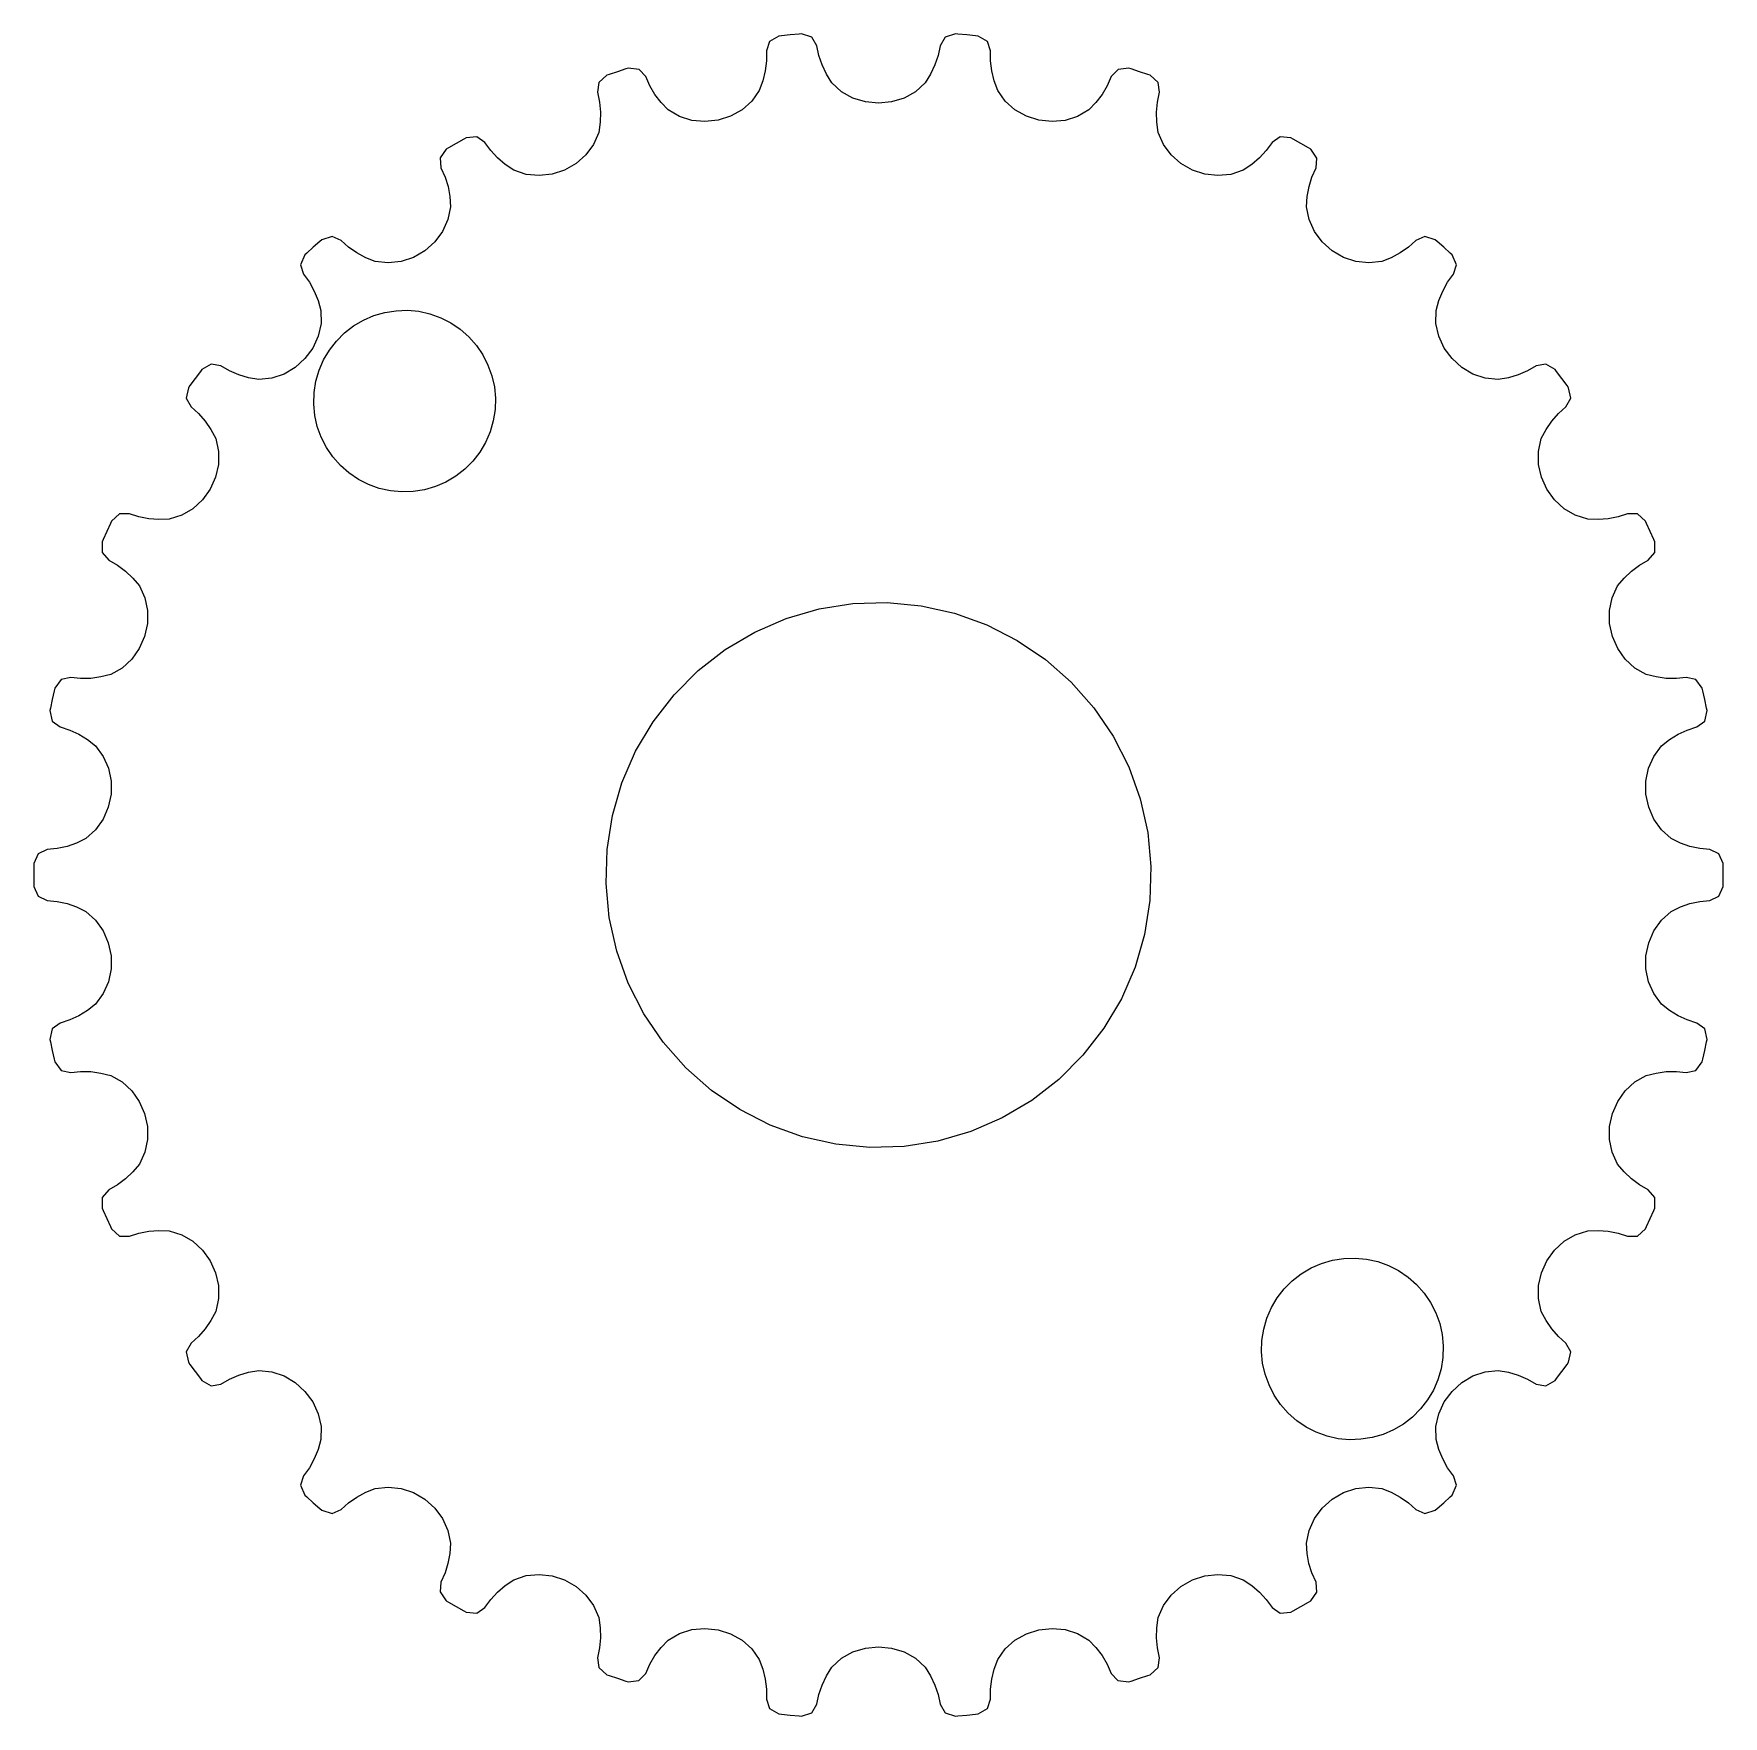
# Model space of a CAD drawing. Header units: metres. Extents: x -11 to 11, y 99 to 229.
# Drawn here: x -9.3 to 9.3, y 210.74 to 229.26 of the extents above.
import ezdxf

# ---------------------------------------------------------------- set-up
doc = ezdxf.new("R2010")
doc.units = ezdxf.units.M

msp = doc.modelspace()

# ---------------------------------------------------------------- linework, layer by layer
for p, q in [((-1.09613, 229.23), (-1.19814, 229.171)), ((-1.06837, 229.234), (-1.09613, 229.23)), ((-0.971619, 229.244), (-1.06837, 229.234)), ((-0.874756, 229.254), (-0.971619, 229.244)), ((-0.846893, 229.257), (-0.874756, 229.254)), ((-0.734589, 229.219), (-0.846893, 229.257)), ((0.846909, 229.257), (0.734741, 229.219)), ((0.874756, 229.254), (0.846909, 229.257)), ((0.971619, 229.244), (0.874756, 229.254)), ((1.06837, 229.234), (0.971619, 229.244)), ((1.09613, 229.23), (1.06837, 229.234)), ((1.19827, 229.171), (1.09613, 229.23)), ((-1.19814, 229.171), (-1.23386, 229.068)), ((-1.23386, 229.068), (-1.23326, 228.958)), ((-0.678375, 229.126), (-0.734589, 229.219)), ((-0.655991, 229.018), (-0.678375, 229.126)), ((0.678375, 229.126), (0.656052, 229.018)), ((0.734741, 229.219), (0.678375, 229.126)), ((1.23386, 229.068), (1.19827, 229.171)), ((1.23332, 228.958), (1.23386, 229.068)), ((-2.77966, 228.87), (-2.87239, 228.84)), ((-2.75293, 228.878), (-2.77966, 228.87)), ((-2.63536, 228.865), (-2.75293, 228.878)), ((-2.56099, 228.786), (-2.63536, 228.865)), ((-1.23326, 228.958), (-1.24623, 228.848)), ((-0.620392, 228.914), (-0.655991, 229.018)), ((-0.572189, 228.813), (-0.620392, 228.914)), ((0.620544, 228.914), (0.572357, 228.813)), ((0.656052, 229.018), (0.620544, 228.914)), ((1.24638, 228.848), (1.23332, 228.958)), ((2.6355, 228.865), (2.56099, 228.786)), ((2.75293, 228.878), (2.6355, 228.865)), ((2.77966, 228.87), (2.75293, 228.878)), ((2.87239, 228.84), (2.77966, 228.87)), ((-3.07864, 228.721), (-3.09218, 228.613)), ((-2.99127, 228.801), (-3.07864, 228.721)), ((-2.96481, 228.81), (-2.99127, 228.801)), ((-2.87239, 228.84), (-2.96481, 228.81)), ((-2.51665, 228.685), (-2.56099, 228.786)), ((-2.46007, 228.59), (-2.51665, 228.685)), ((-1.27243, 228.739), (-1.31152, 228.633)), ((-1.24623, 228.848), (-1.27243, 228.739)), ((-0.511993, 228.717), (-0.572189, 228.813)), ((-0.406158, 228.62), (-0.511993, 228.717)), ((0.511993, 228.717), (0.406158, 228.62)), ((0.572357, 228.813), (0.511993, 228.717)), ((1.2726, 228.739), (1.24638, 228.848)), ((1.31152, 228.633), (1.2726, 228.739)), ((2.51671, 228.685), (2.46022, 228.59)), ((2.56099, 228.786), (2.51671, 228.685)), ((2.96481, 228.81), (2.87239, 228.84)), ((2.99127, 228.801), (2.96481, 228.81)), ((3.07877, 228.721), (2.99127, 228.801)), ((3.09218, 228.613), (3.07877, 228.721)), ((-3.09218, 228.613), (-3.0687, 228.505)), ((-3.0687, 228.505), (-3.05856, 228.395)), ((-2.39198, 228.501), (-2.46007, 228.59)), ((-2.31314, 228.42), (-2.39198, 228.501)), ((-1.39484, 228.516), (-1.50201, 228.421)), ((-1.31152, 228.633), (-1.39484, 228.516)), ((-0.281647, 228.549), (-0.406158, 228.62)), ((-0.144287, 228.507), (-0.281647, 228.549)), ((0, 228.492), (-0.144287, 228.507)), ((0.144287, 228.507), (0, 228.492)), ((0.281647, 228.549), (0.144287, 228.507)), ((0.406158, 228.62), (0.281647, 228.549)), ((1.39484, 228.516), (1.31152, 228.633)), ((1.50201, 228.421), (1.39484, 228.516)), ((2.39215, 228.501), (2.31314, 228.42)), ((2.46022, 228.59), (2.39215, 228.501)), ((3.0587, 228.395), (3.06874, 228.505)), ((3.06874, 228.505), (3.09218, 228.613)), ((-3.05856, 228.395), (-3.06163, 228.284)), ((-2.18942, 228.347), (-2.31314, 228.42)), ((-2.05299, 228.304), (-2.18942, 228.347)), ((-1.90976, 228.291), (-2.05299, 228.304)), ((-1.76561, 228.307), (-1.90976, 228.291)), ((-1.62747, 228.351), (-1.76561, 228.307)), ((-1.50201, 228.421), (-1.62747, 228.351)), ((1.62747, 228.351), (1.50201, 228.421)), ((1.76561, 228.307), (1.62747, 228.351)), ((1.90976, 228.291), (1.76561, 228.307)), ((2.05299, 228.304), (1.90976, 228.291)), ((2.18942, 228.347), (2.05299, 228.304)), ((2.31314, 228.42), (2.18942, 228.347)), ((3.06178, 228.284), (3.0587, 228.395)), ((-4.53865, 228.112), (-4.5631, 228.098)), ((-4.42096, 228.124), (-4.53865, 228.112)), ((-4.33165, 228.061), (-4.42096, 228.124)), ((-3.07773, 228.172), (-3.13489, 228.04)), ((-3.06163, 228.284), (-3.07773, 228.172)), ((3.07773, 228.172), (3.06178, 228.284)), ((3.13489, 228.04), (3.07773, 228.172)), ((4.42108, 228.123), (4.33165, 228.061)), ((4.53865, 228.112), (4.42108, 228.123)), ((4.5631, 228.098), (4.53865, 228.112)), ((-4.75568, 227.986), (-4.8246, 227.891)), ((-4.73169, 228.001), (-4.75568, 227.986)), ((-4.64764, 228.05), (-4.73169, 228.001)), ((-4.5631, 228.098), (-4.64764, 228.05)), ((-4.26732, 227.972), (-4.33165, 228.061)), ((-4.19223, 227.891), (-4.26732, 227.972)), ((-3.22003, 227.925), (-3.32811, 227.83)), ((-3.13489, 228.04), (-3.22003, 227.925)), ((3.22003, 227.925), (3.13489, 228.04)), ((3.32811, 227.83), (3.22003, 227.925)), ((4.26736, 227.972), (4.19237, 227.891)), ((4.33165, 228.061), (4.26736, 227.972)), ((4.64764, 228.05), (4.5631, 228.098)), ((4.73169, 228.001), (4.64764, 228.05)), ((4.75568, 227.986), (4.73169, 228.001)), ((4.82472, 227.89), (4.75568, 227.986)), ((-4.8246, 227.891), (-4.81535, 227.782)), ((-4.81535, 227.782), (-4.77, 227.681)), ((-4.10724, 227.818), (-4.19223, 227.891)), ((-4.0132, 227.755), (-4.10724, 227.818)), ((-3.877, 227.709), (-4.0132, 227.755)), ((-3.45407, 227.758), (-3.59175, 227.712)), ((-3.32811, 227.83), (-3.45407, 227.758)), ((3.45407, 227.758), (3.32811, 227.83)), ((3.59175, 227.712), (3.45407, 227.758)), ((4.0132, 227.755), (3.877, 227.709)), ((4.10739, 227.818), (4.0132, 227.755)), ((4.19237, 227.891), (4.10739, 227.818)), ((4.77005, 227.681), (4.81535, 227.782)), ((4.81535, 227.782), (4.82472, 227.89)), ((-4.77, 227.681), (-4.73721, 227.576)), ((-4.73721, 227.576), (-4.71701, 227.466)), ((-3.73463, 227.696), (-3.877, 227.709)), ((-3.59175, 227.712), (-3.73463, 227.696)), ((3.73463, 227.696), (3.59175, 227.712)), ((3.877, 227.709), (3.73463, 227.696)), ((4.71715, 227.466), (4.73734, 227.576)), ((4.73734, 227.576), (4.77005, 227.681)), ((-4.71701, 227.466), (-4.70943, 227.353)), ((4.70943, 227.353), (4.71715, 227.466)), ((-4.73793, 227.212), (-4.79732, 227.082)), ((-4.70943, 227.353), (-4.73793, 227.212)), ((4.73793, 227.212), (4.70943, 227.353)), ((4.79732, 227.082), (4.73793, 227.212)), ((-6.12601, 226.991), (-6.14708, 226.973)), ((-6.01334, 227.027), (-6.12601, 226.991)), ((-5.91301, 226.984), (-6.01334, 227.027)), ((-4.79732, 227.082), (-4.8833, 226.967)), ((4.8833, 226.967), (4.79732, 227.082)), ((6.01344, 227.027), (5.91301, 226.984)), ((6.12601, 226.991), (6.01344, 227.027)), ((6.14708, 226.973), (6.12601, 226.991)), ((-6.31224, 226.823), (-6.35971, 226.715)), ((-6.29175, 226.842), (-6.31224, 226.823)), ((-6.21976, 226.908), (-6.29175, 226.842)), ((-6.14708, 226.973), (-6.21976, 226.908)), ((-5.83148, 226.91), (-5.91301, 226.984)), ((-5.74117, 226.847), (-5.83148, 226.91)), ((-5.64297, 226.793), (-5.74117, 226.847)), ((-4.99156, 226.87), (-5.11678, 226.797)), ((-4.8833, 226.967), (-4.99156, 226.87)), ((4.99156, 226.87), (4.8833, 226.967)), ((5.11678, 226.797), (4.99156, 226.87)), ((5.74129, 226.846), (5.64313, 226.793)), ((5.83153, 226.91), (5.74129, 226.846)), ((5.91301, 226.984), (5.83153, 226.91)), ((6.21976, 226.908), (6.14708, 226.973)), ((6.29175, 226.842), (6.21976, 226.908)), ((6.31224, 226.823), (6.29175, 226.842)), ((6.3598, 226.715), (6.31224, 226.823)), ((-6.35971, 226.715), (-6.32808, 226.611)), ((-5.53786, 226.751), (-5.64297, 226.793)), ((-5.39513, 226.735), (-5.53786, 226.751)), ((-5.25304, 226.751), (-5.39513, 226.735)), ((-5.11678, 226.797), (-5.25304, 226.751)), ((5.25304, 226.751), (5.11678, 226.797)), ((5.39513, 226.735), (5.25304, 226.751)), ((5.53786, 226.751), (5.39513, 226.735)), ((5.64313, 226.793), (5.53786, 226.751)), ((6.32808, 226.611), (6.3598, 226.715)), ((-6.32808, 226.611), (-6.26285, 226.522)), ((-6.26285, 226.522), (-6.20883, 226.425)), ((6.20894, 226.425), (6.26288, 226.522)), ((6.26288, 226.522), (6.32808, 226.611)), ((-6.20883, 226.425), (-6.16624, 226.322)), ((-6.16624, 226.322), (-6.1353, 226.213)), ((6.1353, 226.213), (6.16635, 226.322)), ((6.16635, 226.322), (6.20894, 226.425)), ((-6.13391, 226.07), (-6.16493, 225.93)), ((-6.1353, 226.213), (-6.13391, 226.07)), ((-5.77699, 226.042), (-5.6689, 226.106)), ((-5.6689, 226.106), (-5.55365, 226.156)), ((-5.55365, 226.156), (-5.43304, 226.191)), ((-5.43304, 226.191), (-5.30901, 226.21)), ((-5.30901, 226.21), (-5.18349, 226.214)), ((-5.18349, 226.214), (-5.05847, 226.203)), ((-5.05847, 226.203), (-4.93591, 226.175)), ((-4.93591, 226.175), (-4.81776, 226.133)), ((-4.81776, 226.133), (-4.70586, 226.076)), ((-4.70586, 226.076), (-4.60201, 226.005)), ((6.13391, 226.07), (6.1353, 226.213)), ((6.16493, 225.93), (6.13391, 226.07)), ((-6.16493, 225.93), (-6.22507, 225.799)), ((-6.04199, 225.777), (-5.96501, 225.876)), ((-5.96501, 225.876), (-5.87622, 225.965)), ((-5.87622, 225.965), (-5.77699, 226.042)), ((-4.60201, 226.005), (-4.5078, 225.922)), ((-4.5078, 225.922), (-4.42474, 225.828)), ((6.22507, 225.799), (6.16493, 225.93)), ((-6.22507, 225.799), (-6.3109, 225.682)), ((-6.10591, 225.669), (-6.04199, 225.777)), ((-4.42474, 225.828), (-4.35416, 225.724)), ((-4.35416, 225.724), (-4.29715, 225.612)), ((6.3109, 225.682), (6.22507, 225.799)), ((-7.46242, 225.542), (-7.52005, 225.464)), ((-7.44563, 225.564), (-7.46242, 225.542)), ((-7.3429, 225.623), (-7.44563, 225.564)), ((-7.23595, 225.602), (-7.3429, 225.623)), ((-7.14078, 225.547), (-7.23595, 225.602)), ((-7.03918, 225.503), (-7.14078, 225.547)), ((-6.54185, 225.511), (-6.67746, 225.466)), ((-6.41818, 225.585), (-6.54185, 225.511)), ((-6.3109, 225.682), (-6.41818, 225.585)), ((-6.19083, 225.433), (-6.15579, 225.554)), ((-6.15579, 225.554), (-6.10591, 225.669)), ((-4.29715, 225.612), (-4.25461, 225.494)), ((6.41818, 225.585), (6.3109, 225.682)), ((6.54185, 225.511), (6.41818, 225.585)), ((6.67746, 225.466), (6.54185, 225.511)), ((7.14081, 225.547), (7.03929, 225.503)), ((7.23595, 225.602), (7.14081, 225.547)), ((7.34299, 225.623), (7.23595, 225.602)), ((7.44563, 225.564), (7.34299, 225.623)), ((7.46242, 225.542), (7.44563, 225.564)), ((7.52005, 225.464), (7.46242, 225.542)), ((-7.59293, 225.362), (-7.61687, 225.246)), ((-7.57684, 225.385), (-7.59293, 225.362)), ((-7.52005, 225.464), (-7.57684, 225.385)), ((-6.9321, 225.472), (-7.03918, 225.503)), ((-6.8205, 225.452), (-6.9321, 225.472)), ((-6.67746, 225.466), (-6.8205, 225.452)), ((-6.21046, 225.309), (-6.19083, 225.433)), ((-4.25461, 225.494), (-4.22722, 225.371)), ((-4.22722, 225.371), (-4.21539, 225.246)), ((6.8205, 225.452), (6.67746, 225.466)), ((6.93222, 225.472), (6.8205, 225.452)), ((7.03929, 225.503), (6.93222, 225.472)), ((7.57684, 225.385), (7.52005, 225.464)), ((7.59293, 225.362), (7.57684, 225.385)), ((7.61693, 225.246), (7.59293, 225.362)), ((-7.61687, 225.246), (-7.56424, 225.151)), ((-7.56424, 225.151), (-7.48196, 225.077)), ((-6.21442, 225.183), (-6.21046, 225.309)), ((-6.20259, 225.058), (-6.21442, 225.183)), ((-4.21539, 225.246), (-4.21935, 225.121)), ((7.48199, 225.077), (7.56424, 225.151)), ((7.56424, 225.151), (7.61693, 225.246)), ((-7.48196, 225.077), (-7.40909, 224.994)), ((-7.40909, 224.994), (-7.34598, 224.902)), ((-6.1752, 224.936), (-6.20259, 225.058)), ((-4.23898, 224.997), (-4.27403, 224.876)), ((-4.21935, 225.121), (-4.23898, 224.997)), ((7.34607, 224.902), (7.40916, 224.994)), ((7.40916, 224.994), (7.48199, 225.077)), ((-7.34598, 224.902), (-7.29303, 224.802)), ((-7.29303, 224.802), (-7.2618, 224.662)), ((-6.13266, 224.818), (-6.1752, 224.936)), ((-6.07565, 224.706), (-6.13266, 224.818)), ((-4.3239, 224.761), (-4.38783, 224.653)), ((-4.27403, 224.876), (-4.3239, 224.761)), ((7.2618, 224.662), (7.29303, 224.802)), ((7.29303, 224.802), (7.34607, 224.902)), ((-7.2618, 224.662), (-7.26312, 224.519)), ((-6.00507, 224.602), (-6.07565, 224.706)), ((-5.92201, 224.508), (-6.00507, 224.602)), ((-4.38783, 224.653), (-4.4648, 224.554)), ((7.26312, 224.519), (7.2618, 224.662)), ((-7.26312, 224.519), (-7.29477, 224.378)), ((-5.8278, 224.425), (-5.92201, 224.508)), ((-5.72395, 224.354), (-5.8278, 224.425)), ((-4.55359, 224.465), (-4.65282, 224.388)), ((-4.4648, 224.554), (-4.55359, 224.465)), ((7.29477, 224.378), (7.26312, 224.519)), ((-7.35442, 224.246), (-7.43907, 224.128)), ((-7.29477, 224.378), (-7.35442, 224.246)), ((-5.61206, 224.297), (-5.72395, 224.354)), ((-5.4939, 224.255), (-5.61206, 224.297)), ((-5.37134, 224.227), (-5.4939, 224.255)), ((-5.24632, 224.215), (-5.37134, 224.227)), ((-5.1208, 224.219), (-5.24632, 224.215)), ((-4.99677, 224.239), (-5.1208, 224.219)), ((-4.87616, 224.274), (-4.99677, 224.239)), ((-4.76091, 224.324), (-4.87616, 224.274)), ((-4.65282, 224.388), (-4.76091, 224.324)), ((7.35442, 224.246), (7.29477, 224.378)), ((7.43907, 224.128), (7.35442, 224.246)), ((-7.54477, 224.031), (-7.66797, 223.958)), ((-7.43907, 224.128), (-7.54477, 224.031)), ((7.54477, 224.031), (7.43907, 224.128)), ((7.66797, 223.958), (7.54477, 224.031)), ((-8.45161, 223.869), (-8.49167, 223.781)), ((-8.43983, 223.895), (-8.45161, 223.869)), ((-8.35153, 223.974), (-8.43983, 223.895)), ((-8.24263, 223.976), (-8.35153, 223.974)), ((-8.13799, 223.941), (-8.24263, 223.976)), ((-8.02956, 223.919), (-8.13799, 223.941)), ((-7.91826, 223.911), (-8.02956, 223.919)), ((-7.80502, 223.915), (-7.91826, 223.911)), ((-7.66797, 223.958), (-7.80502, 223.915)), ((7.80502, 223.915), (7.66797, 223.958)), ((7.91835, 223.911), (7.80502, 223.915)), ((8.02963, 223.919), (7.91835, 223.911)), ((8.13802, 223.941), (8.02963, 223.919)), ((8.24263, 223.976), (8.13802, 223.941)), ((8.35161, 223.973), (8.24263, 223.976)), ((8.43983, 223.895), (8.35161, 223.973)), ((8.45161, 223.869), (8.43983, 223.895)), ((8.49167, 223.781), (8.45161, 223.869)), ((-8.53079, 223.692), (-8.54176, 223.666)), ((-8.54176, 223.666), (-8.54112, 223.548)), ((-8.49167, 223.781), (-8.53079, 223.692)), ((8.53079, 223.692), (8.49167, 223.781)), ((8.54176, 223.666), (8.53079, 223.692)), ((8.54117, 223.548), (8.54176, 223.666)), ((-8.54112, 223.548), (-8.4698, 223.465)), ((-8.4698, 223.465), (-8.37408, 223.411)), ((8.3741, 223.411), (8.4698, 223.465)), ((8.4698, 223.465), (8.54117, 223.548)), ((-8.37408, 223.411), (-8.28554, 223.345)), ((-8.28554, 223.345), (-8.20467, 223.268)), ((8.20471, 223.268), (8.28558, 223.344)), ((8.28558, 223.344), (8.3741, 223.411)), ((-8.20467, 223.268), (-8.13202, 223.181)), ((-8.13202, 223.181), (-8.07231, 223.05)), ((8.07231, 223.05), (8.13202, 223.181)), ((8.13202, 223.181), (8.20471, 223.268)), ((-8.07231, 223.05), (-8.04387, 222.91)), ((-8.04387, 222.91), (-8.04565, 222.766)), ((-1.0162, 222.823), (-0.654419, 222.928)), ((-0.654419, 222.928), (-0.282318, 222.987)), ((-0.282318, 222.987), (0.094223, 222.999)), ((0.094223, 222.999), (0.469299, 222.963)), ((0.469299, 222.963), (0.83696, 222.881)), ((8.04387, 222.91), (8.07231, 223.05)), ((8.04565, 222.766), (8.04387, 222.91)), ((-8.04565, 222.766), (-8.07652, 222.624)), ((-1.36197, 222.673), (-1.0162, 222.823)), ((0.83696, 222.881), (1.19144, 222.753)), ((1.19144, 222.753), (1.52711, 222.582)), ((8.07652, 222.624), (8.04565, 222.766)), ((-8.07652, 222.624), (-8.13484, 222.491)), ((-1.68625, 222.481), (-1.36197, 222.673)), ((1.52711, 222.582), (1.83871, 222.37)), ((8.13484, 222.491), (8.07652, 222.624)), ((-8.21794, 222.374), (-8.32333, 222.277)), ((-8.13484, 222.491), (-8.21794, 222.374)), ((-1.98393, 222.25), (-1.68625, 222.481)), ((1.83871, 222.37), (2.12131, 222.121)), ((8.21794, 222.374), (8.13484, 222.491)), ((8.32333, 222.277), (8.21794, 222.374)), ((-8.88907, 222.175), (-8.99518, 222.15)), ((-8.77954, 222.163), (-8.88907, 222.175)), ((-8.66901, 222.164), (-8.77954, 222.163)), ((-8.55835, 222.179), (-8.66901, 222.164)), ((-8.44846, 222.207), (-8.55835, 222.179)), ((-8.32333, 222.277), (-8.44846, 222.207)), ((-2.25032, 221.984), (-1.98393, 222.25)), ((8.44846, 222.207), (8.32333, 222.277)), ((8.5584, 222.179), (8.44846, 222.207)), ((8.66905, 222.164), (8.5584, 222.179)), ((8.77956, 222.163), (8.66905, 222.164)), ((8.88907, 222.175), (8.77956, 222.163)), ((8.99522, 222.15), (8.88907, 222.175)), ((-9.07143, 222.028), (-9.09216, 221.933)), ((-9.06519, 222.055), (-9.07143, 222.028)), ((-8.99518, 222.15), (-9.06519, 222.055)), ((-2.48123, 221.686), (-2.25032, 221.984)), ((2.12131, 222.121), (2.37045, 221.839)), ((9.06519, 222.055), (8.99522, 222.15)), ((9.07143, 222.028), (9.06519, 222.055)), ((9.09216, 221.933), (9.07143, 222.028)), ((-9.11191, 221.837), (-9.11729, 221.81)), ((-9.11729, 221.81), (-9.0921, 221.694)), ((-9.09216, 221.933), (-9.11191, 221.837)), ((2.37045, 221.839), (2.58221, 221.527)), ((9.09212, 221.694), (9.11729, 221.81)), ((9.11191, 221.837), (9.09216, 221.933)), ((9.11729, 221.81), (9.11191, 221.837)), ((-9.0921, 221.694), (-9.00519, 221.629)), ((-9.00519, 221.629), (-8.90022, 221.595)), ((-2.673, 221.362), (-2.48123, 221.686)), ((8.90022, 221.595), (9.00519, 221.629)), ((9.00519, 221.629), (9.09212, 221.694)), ((-8.90022, 221.595), (-8.79987, 221.549)), ((-8.79987, 221.549), (-8.70476, 221.49)), ((-8.70476, 221.49), (-8.6156, 221.42)), ((-8.6156, 221.42), (-8.53003, 221.305)), ((2.58221, 221.527), (2.75325, 221.191)), ((8.53003, 221.305), (8.6156, 221.42)), ((8.6156, 221.42), (8.70477, 221.49)), ((8.70477, 221.49), (8.79988, 221.549)), ((8.79988, 221.549), (8.90022, 221.595)), ((-8.53003, 221.305), (-8.47307, 221.174)), ((-2.82263, 221.016), (-2.673, 221.362)), ((8.47307, 221.174), (8.53003, 221.305)), ((-8.47307, 221.174), (-8.4449, 221.033)), ((2.75325, 221.191), (2.88087, 220.837)), ((8.4449, 221.033), (8.47307, 221.174)), ((-8.44563, 220.888), (-8.47507, 220.746)), ((-8.4449, 221.033), (-8.44563, 220.888)), ((-2.92773, 220.654), (-2.82263, 221.016)), ((8.44563, 220.888), (8.4449, 221.033)), ((8.47507, 220.746), (8.44563, 220.888)), ((-8.47507, 220.746), (-8.53195, 220.614)), ((2.88087, 220.837), (2.96306, 220.469)), ((8.53195, 220.614), (8.47507, 220.746)), ((-8.61494, 220.497), (-8.72264, 220.402)), ((-8.53195, 220.614), (-8.61494, 220.497)), ((-2.98668, 220.282), (-2.92773, 220.654)), ((8.61494, 220.497), (8.53195, 220.614)), ((8.72264, 220.402), (8.61494, 220.497)), ((-8.92958, 220.315), (-9.03737, 220.29)), ((-8.8244, 220.352), (-8.92958, 220.315)), ((-8.72264, 220.402), (-8.8244, 220.352)), ((2.96306, 220.469), (2.9985, 220.094)), ((8.82442, 220.352), (8.72264, 220.402)), ((8.9296, 220.315), (8.82442, 220.352)), ((9.03737, 220.29), (8.9296, 220.315)), ((-9.29434, 220.125), (-9.29478, 220.097)), ((-9.24568, 220.233), (-9.29434, 220.125)), ((-9.14702, 220.279), (-9.24568, 220.233)), ((-9.03737, 220.29), (-9.14702, 220.279)), ((-2.9985, 219.906), (-2.98668, 220.282)), ((9.14702, 220.279), (9.03737, 220.29)), ((9.2457, 220.233), (9.14702, 220.279)), ((9.29434, 220.125), (9.2457, 220.233)), ((9.29478, 220.097), (9.29434, 220.125)), ((-9.29478, 220.097), (-9.29529, 220)), ((-9.29529, 220), (-9.29478, 219.903)), ((2.9985, 220.094), (2.98668, 219.718)), ((9.29529, 220), (9.29478, 220.097)), ((9.29478, 219.903), (9.29529, 220)), ((-9.29478, 219.903), (-9.29434, 219.875)), ((-9.29434, 219.875), (-9.2457, 219.767)), ((-9.2457, 219.767), (-9.14702, 219.721)), ((-2.96306, 219.531), (-2.9985, 219.906)), ((9.14702, 219.721), (9.24568, 219.767)), ((9.24568, 219.767), (9.29434, 219.875)), ((9.29434, 219.875), (9.29478, 219.903)), ((-9.14702, 219.721), (-9.03737, 219.71)), ((-9.03737, 219.71), (-8.9296, 219.685)), ((-8.9296, 219.685), (-8.82442, 219.648)), ((-8.82442, 219.648), (-8.72264, 219.598)), ((-8.72264, 219.598), (-8.61494, 219.503)), ((2.98668, 219.718), (2.92773, 219.346)), ((8.61494, 219.503), (8.72264, 219.598)), ((8.72264, 219.598), (8.8244, 219.648)), ((8.8244, 219.648), (8.92958, 219.685)), ((8.92958, 219.685), (9.03737, 219.71)), ((9.03737, 219.71), (9.14702, 219.721)), ((-8.61494, 219.503), (-8.53195, 219.386)), ((-8.53195, 219.386), (-8.47507, 219.254)), ((-2.88087, 219.163), (-2.96306, 219.531)), ((8.47507, 219.254), (8.53195, 219.386)), ((8.53195, 219.386), (8.61494, 219.503)), ((-8.47507, 219.254), (-8.44563, 219.112)), ((2.92773, 219.346), (2.82263, 218.984)), ((8.44563, 219.112), (8.47507, 219.254)), ((-8.44563, 219.112), (-8.4449, 218.967)), ((-2.75325, 218.809), (-2.88087, 219.163)), ((8.4449, 218.967), (8.44563, 219.112)), ((-8.47307, 218.826), (-8.53003, 218.695)), ((-8.4449, 218.967), (-8.47307, 218.826)), ((2.82263, 218.984), (2.673, 218.638)), ((8.47307, 218.826), (8.4449, 218.967)), ((8.53003, 218.695), (8.47307, 218.826)), ((-8.53003, 218.695), (-8.6156, 218.58)), ((-2.58221, 218.473), (-2.75325, 218.809)), ((2.673, 218.638), (2.48123, 218.314)), ((8.6156, 218.58), (8.53003, 218.695)), ((-8.79988, 218.451), (-8.90022, 218.405)), ((-8.70477, 218.51), (-8.79988, 218.451)), ((-8.6156, 218.58), (-8.70477, 218.51)), ((-2.37045, 218.161), (-2.58221, 218.473)), ((8.70476, 218.51), (8.6156, 218.58)), ((8.79987, 218.451), (8.70476, 218.51)), ((8.90022, 218.405), (8.79987, 218.451)), ((-9.09212, 218.306), (-9.11729, 218.19)), ((-9.00519, 218.371), (-9.09212, 218.306)), ((-8.90022, 218.405), (-9.00519, 218.371)), ((2.48123, 218.314), (2.25032, 218.016)), ((9.00519, 218.371), (8.90022, 218.405)), ((9.0921, 218.306), (9.00519, 218.371)), ((9.11729, 218.19), (9.0921, 218.306)), ((-9.11729, 218.19), (-9.11191, 218.163)), ((-9.11191, 218.163), (-9.09216, 218.067)), ((-2.12131, 217.879), (-2.37045, 218.161)), ((9.09216, 218.067), (9.11191, 218.163)), ((9.11191, 218.163), (9.11729, 218.19)), ((-9.09216, 218.067), (-9.07143, 217.972)), ((-9.07143, 217.972), (-9.06519, 217.945)), ((-9.06519, 217.945), (-8.99522, 217.85)), ((2.25032, 218.016), (1.98393, 217.75)), ((8.99518, 217.85), (9.06519, 217.945)), ((9.06519, 217.945), (9.07143, 217.972)), ((9.07143, 217.972), (9.09216, 218.067)), ((-8.99522, 217.85), (-8.88907, 217.825)), ((-8.88907, 217.825), (-8.77956, 217.837)), ((-8.77956, 217.837), (-8.66905, 217.836)), ((-8.66905, 217.836), (-8.5584, 217.821)), ((-8.5584, 217.821), (-8.44846, 217.793)), ((-8.44846, 217.793), (-8.32333, 217.723)), ((-8.32333, 217.723), (-8.21794, 217.626)), ((-1.83871, 217.63), (-2.12131, 217.879)), ((1.98393, 217.75), (1.68625, 217.519)), ((8.21794, 217.626), (8.32333, 217.723)), ((8.32333, 217.723), (8.44846, 217.793)), ((8.44846, 217.793), (8.55835, 217.821)), ((8.55835, 217.821), (8.66901, 217.836)), ((8.66901, 217.836), (8.77954, 217.837)), ((8.77954, 217.837), (8.88907, 217.825)), ((8.88907, 217.825), (8.99518, 217.85)), ((-8.21794, 217.626), (-8.13484, 217.509)), ((-1.52711, 217.418), (-1.83871, 217.63)), ((1.68625, 217.519), (1.36197, 217.327)), ((8.13484, 217.509), (8.21794, 217.626)), ((-8.13484, 217.509), (-8.07652, 217.376)), ((-8.07652, 217.376), (-8.04565, 217.234)), ((-1.19144, 217.247), (-1.52711, 217.418)), ((1.36197, 217.327), (1.0162, 217.177)), ((8.04565, 217.234), (8.07652, 217.376)), ((8.07652, 217.376), (8.13484, 217.509)), ((-8.04565, 217.234), (-8.04387, 217.09)), ((-0.83696, 217.119), (-1.19144, 217.247)), ((1.0162, 217.177), (0.654419, 217.072)), ((8.04387, 217.09), (8.04565, 217.234)), ((-8.04387, 217.09), (-8.07231, 216.95)), ((-0.469299, 217.037), (-0.83696, 217.119)), ((-0.094223, 217.001), (-0.469299, 217.037)), ((0.282318, 217.013), (-0.094223, 217.001)), ((0.654419, 217.072), (0.282318, 217.013)), ((8.07231, 216.95), (8.04387, 217.09)), ((-8.13202, 216.819), (-8.20471, 216.732)), ((-8.07231, 216.95), (-8.13202, 216.819)), ((8.13202, 216.819), (8.07231, 216.95)), ((8.20467, 216.732), (8.13202, 216.819)), ((-8.3741, 216.589), (-8.4698, 216.535)), ((-8.28558, 216.656), (-8.3741, 216.589)), ((-8.20471, 216.732), (-8.28558, 216.656)), ((8.28554, 216.655), (8.20467, 216.732)), ((8.37408, 216.589), (8.28554, 216.655)), ((8.4698, 216.535), (8.37408, 216.589)), ((-8.54117, 216.452), (-8.54176, 216.334)), ((-8.4698, 216.535), (-8.54117, 216.452)), ((8.54112, 216.452), (8.4698, 216.535)), ((8.54176, 216.334), (8.54112, 216.452)), ((-8.54176, 216.334), (-8.53079, 216.308)), ((-8.53079, 216.308), (-8.49167, 216.219)), ((-8.49167, 216.219), (-8.45161, 216.131)), ((8.45161, 216.131), (8.49167, 216.219)), ((8.49167, 216.219), (8.53079, 216.308)), ((8.53079, 216.308), (8.54176, 216.334)), ((-8.45161, 216.131), (-8.43983, 216.105)), ((-8.43983, 216.105), (-8.35161, 216.027)), ((-8.35161, 216.027), (-8.24263, 216.024)), ((-8.24263, 216.024), (-8.13802, 216.059)), ((-8.13802, 216.059), (-8.02963, 216.081)), ((-8.02963, 216.081), (-7.91835, 216.089)), ((-7.91835, 216.089), (-7.80502, 216.085)), ((-7.80502, 216.085), (-7.66797, 216.042)), ((-7.66797, 216.042), (-7.54477, 215.969)), ((7.54477, 215.969), (7.66797, 216.042)), ((7.66797, 216.042), (7.80502, 216.085)), ((7.80502, 216.085), (7.91826, 216.089)), ((7.91826, 216.089), (8.02956, 216.081)), ((8.02956, 216.081), (8.13799, 216.059)), ((8.13799, 216.059), (8.24263, 216.024)), ((8.24263, 216.024), (8.35153, 216.026)), ((8.35153, 216.026), (8.43983, 216.105)), ((8.43983, 216.105), (8.45161, 216.131)), ((-7.54477, 215.969), (-7.43907, 215.872)), ((-7.43907, 215.872), (-7.35442, 215.754)), ((7.35442, 215.754), (7.43907, 215.872)), ((7.43907, 215.872), (7.54477, 215.969)), ((-7.35442, 215.754), (-7.29477, 215.622)), ((4.65282, 215.612), (4.76091, 215.676)), ((4.76091, 215.676), (4.87616, 215.726)), ((4.87616, 215.726), (4.99677, 215.761)), ((4.99677, 215.761), (5.1208, 215.781)), ((5.1208, 215.781), (5.24632, 215.785)), ((5.24632, 215.785), (5.37134, 215.773)), ((5.37134, 215.773), (5.4939, 215.745)), ((5.4939, 215.745), (5.61206, 215.703)), ((5.61206, 215.703), (5.72395, 215.646)), ((7.29477, 215.622), (7.35442, 215.754)), ((-7.29477, 215.622), (-7.26312, 215.481)), ((-7.26312, 215.481), (-7.2618, 215.338)), ((4.4648, 215.446), (4.55359, 215.535)), ((4.55359, 215.535), (4.65282, 215.612)), ((5.72395, 215.646), (5.8278, 215.575)), ((5.8278, 215.575), (5.92201, 215.492)), ((5.92201, 215.492), (6.00507, 215.398)), ((7.2618, 215.338), (7.26312, 215.481)), ((7.26312, 215.481), (7.29477, 215.622)), ((-7.2618, 215.338), (-7.29303, 215.198)), ((4.3239, 215.239), (4.38783, 215.347)), ((4.38783, 215.347), (4.4648, 215.446)), ((6.00507, 215.398), (6.07565, 215.294)), ((6.07565, 215.294), (6.13266, 215.182)), ((7.29303, 215.198), (7.2618, 215.338)), ((-7.34607, 215.098), (-7.40916, 215.006)), ((-7.29303, 215.198), (-7.34607, 215.098)), ((4.23898, 215.003), (4.27403, 215.124)), ((4.27403, 215.124), (4.3239, 215.239)), ((6.13266, 215.182), (6.1752, 215.064)), ((7.34598, 215.098), (7.29303, 215.198)), ((7.40909, 215.006), (7.34598, 215.098)), ((-7.48199, 214.923), (-7.56424, 214.849)), ((-7.40916, 215.006), (-7.48199, 214.923)), ((4.21935, 214.879), (4.23898, 215.003)), ((6.1752, 215.064), (6.20259, 214.942)), ((6.20259, 214.942), (6.21442, 214.817)), ((7.48196, 214.923), (7.40909, 215.006)), ((7.56424, 214.849), (7.48196, 214.923)), ((-7.56424, 214.849), (-7.61693, 214.754)), ((-7.61693, 214.754), (-7.59293, 214.638)), ((4.21539, 214.754), (4.21935, 214.879)), ((4.22722, 214.629), (4.21539, 214.754)), ((6.21442, 214.817), (6.21046, 214.691)), ((7.61687, 214.754), (7.56424, 214.849)), ((7.59293, 214.638), (7.61687, 214.754)), ((-7.59293, 214.638), (-7.57684, 214.615)), ((-7.57684, 214.615), (-7.52005, 214.536)), ((-7.52005, 214.536), (-7.46242, 214.458)), ((-6.93222, 214.528), (-6.8205, 214.548)), ((-6.8205, 214.548), (-6.67746, 214.534)), ((4.25461, 214.506), (4.22722, 214.629)), ((6.19083, 214.567), (6.15579, 214.446)), ((6.21046, 214.691), (6.19083, 214.567)), ((6.67746, 214.534), (6.8205, 214.548)), ((6.8205, 214.548), (6.9321, 214.528)), ((7.46242, 214.458), (7.52005, 214.536)), ((7.52005, 214.536), (7.57684, 214.615)), ((7.57684, 214.615), (7.59293, 214.638)), ((-7.46242, 214.458), (-7.44563, 214.436)), ((-7.44563, 214.436), (-7.34299, 214.377)), ((-7.34299, 214.377), (-7.23595, 214.398)), ((-7.23595, 214.398), (-7.14081, 214.453)), ((-7.14081, 214.453), (-7.03929, 214.497)), ((-7.03929, 214.497), (-6.93222, 214.528)), ((-6.67746, 214.534), (-6.54185, 214.489)), ((-6.54185, 214.489), (-6.41818, 214.415)), ((-6.41818, 214.415), (-6.3109, 214.318)), ((4.29715, 214.388), (4.25461, 214.506)), ((4.35416, 214.276), (4.29715, 214.388)), ((6.15579, 214.446), (6.10591, 214.331)), ((6.3109, 214.318), (6.41818, 214.415)), ((6.41818, 214.415), (6.54185, 214.489)), ((6.54185, 214.489), (6.67746, 214.534)), ((6.9321, 214.528), (7.03918, 214.497)), ((7.03918, 214.497), (7.14078, 214.453)), ((7.14078, 214.453), (7.23595, 214.398)), ((7.23595, 214.398), (7.3429, 214.377)), ((7.3429, 214.377), (7.44563, 214.436)), ((7.44563, 214.436), (7.46242, 214.458)), ((-6.3109, 214.318), (-6.22507, 214.201)), ((-6.22507, 214.201), (-6.16493, 214.07)), ((4.42474, 214.172), (4.35416, 214.276)), ((4.5078, 214.078), (4.42474, 214.172)), ((6.04199, 214.223), (5.96501, 214.124)), ((6.10591, 214.331), (6.04199, 214.223)), ((6.16493, 214.07), (6.22507, 214.201)), ((6.22507, 214.201), (6.3109, 214.318)), ((-6.16493, 214.07), (-6.13391, 213.93)), ((4.60201, 213.995), (4.5078, 214.078)), ((4.70586, 213.924), (4.60201, 213.995)), ((5.87622, 214.035), (5.77699, 213.958)), ((5.96501, 214.124), (5.87622, 214.035)), ((6.13391, 213.93), (6.16493, 214.07)), ((-6.13391, 213.93), (-6.1353, 213.787)), ((4.81776, 213.867), (4.70586, 213.924)), ((4.93591, 213.825), (4.81776, 213.867)), ((5.05847, 213.797), (4.93591, 213.825)), ((5.18349, 213.786), (5.05847, 213.797)), ((5.43304, 213.809), (5.30901, 213.79)), ((5.55365, 213.844), (5.43304, 213.809)), ((5.6689, 213.894), (5.55365, 213.844)), ((5.77699, 213.958), (5.6689, 213.894)), ((6.1353, 213.787), (6.13391, 213.93)), ((-6.16635, 213.678), (-6.20894, 213.575)), ((-6.1353, 213.787), (-6.16635, 213.678)), ((5.30901, 213.79), (5.18349, 213.786)), ((6.16624, 213.678), (6.1353, 213.787)), ((6.20883, 213.575), (6.16624, 213.678)), ((-6.26288, 213.478), (-6.32808, 213.389)), ((-6.20894, 213.575), (-6.26288, 213.478)), ((6.26285, 213.478), (6.20883, 213.575)), ((6.32808, 213.389), (6.26285, 213.478)), ((-6.32808, 213.389), (-6.3598, 213.285)), ((-6.3598, 213.285), (-6.31224, 213.177)), ((-5.64313, 213.207), (-5.53786, 213.249)), ((-5.53786, 213.249), (-5.39513, 213.265)), ((-5.39513, 213.265), (-5.25304, 213.249)), ((-5.25304, 213.249), (-5.11678, 213.203)), ((5.11678, 213.203), (5.25304, 213.249)), ((5.25304, 213.249), (5.39513, 213.265)), ((5.39513, 213.265), (5.53786, 213.249)), ((5.53786, 213.249), (5.64297, 213.207)), ((6.31224, 213.177), (6.35971, 213.285)), ((6.35971, 213.285), (6.32808, 213.389)), ((-6.31224, 213.177), (-6.29175, 213.158)), ((-6.29175, 213.158), (-6.21976, 213.092)), ((-6.21976, 213.092), (-6.14708, 213.027)), ((-5.91301, 213.016), (-5.83153, 213.09)), ((-5.83153, 213.09), (-5.74129, 213.154)), ((-5.74129, 213.154), (-5.64313, 213.207)), ((-5.11678, 213.203), (-4.99156, 213.13)), ((-4.99156, 213.13), (-4.8833, 213.033)), ((4.8833, 213.033), (4.99156, 213.13)), ((4.99156, 213.13), (5.11678, 213.203)), ((5.64297, 213.207), (5.74117, 213.153)), ((5.74117, 213.153), (5.83148, 213.09)), ((5.83148, 213.09), (5.91301, 213.016)), ((6.14708, 213.027), (6.21976, 213.092)), ((6.21976, 213.092), (6.29175, 213.158)), ((6.29175, 213.158), (6.31224, 213.177)), ((-6.14708, 213.027), (-6.12601, 213.009)), ((-6.12601, 213.009), (-6.01344, 212.973)), ((-6.01344, 212.973), (-5.91301, 213.016)), ((-4.8833, 213.033), (-4.79732, 212.918)), ((-4.79732, 212.918), (-4.73793, 212.788)), ((4.73793, 212.788), (4.79732, 212.918)), ((4.79732, 212.918), (4.8833, 213.033)), ((5.91301, 213.016), (6.01334, 212.973)), ((6.01334, 212.973), (6.12601, 213.009)), ((6.12601, 213.009), (6.14708, 213.027)), ((-4.73793, 212.788), (-4.70943, 212.647)), ((4.70943, 212.647), (4.73793, 212.788)), ((-4.71715, 212.534), (-4.73734, 212.424)), ((-4.70943, 212.647), (-4.71715, 212.534)), ((4.71701, 212.534), (4.70943, 212.647)), ((4.73721, 212.424), (4.71701, 212.534)), ((-4.77005, 212.319), (-4.81535, 212.218)), ((-4.73734, 212.424), (-4.77005, 212.319)), ((4.77, 212.319), (4.73721, 212.424)), ((4.81535, 212.218), (4.77, 212.319)), ((-4.81535, 212.218), (-4.82472, 212.11)), ((-4.19237, 212.109), (-4.10739, 212.182)), ((-4.10739, 212.182), (-4.0132, 212.245)), ((-4.0132, 212.245), (-3.877, 212.291)), ((-3.877, 212.291), (-3.73463, 212.304)), ((-3.73463, 212.304), (-3.59175, 212.288)), ((-3.59175, 212.288), (-3.45407, 212.242)), ((-3.45407, 212.242), (-3.32811, 212.17)), ((-3.32811, 212.17), (-3.22003, 212.075)), ((3.22003, 212.075), (3.32811, 212.17)), ((3.32811, 212.17), (3.45407, 212.242)), ((3.45407, 212.242), (3.59175, 212.288)), ((3.59175, 212.288), (3.73463, 212.304)), ((3.73463, 212.304), (3.877, 212.291)), ((3.877, 212.291), (4.0132, 212.245)), ((4.0132, 212.245), (4.10724, 212.182)), ((4.10724, 212.182), (4.19223, 212.109)), ((4.8246, 212.109), (4.81535, 212.218)), ((-4.82472, 212.11), (-4.75568, 212.014)), ((-4.75568, 212.014), (-4.73169, 211.999)), ((-4.73169, 211.999), (-4.64764, 211.95)), ((-4.64764, 211.95), (-4.5631, 211.902)), ((-4.42108, 211.877), (-4.33165, 211.939)), ((-4.33165, 211.939), (-4.26736, 212.028)), ((-4.26736, 212.028), (-4.19237, 212.109)), ((-3.22003, 212.075), (-3.13489, 211.96)), ((-3.13489, 211.96), (-3.07773, 211.828)), ((3.07773, 211.828), (3.13489, 211.96)), ((3.13489, 211.96), (3.22003, 212.075)), ((4.19223, 212.109), (4.26732, 212.028)), ((4.26732, 212.028), (4.33165, 211.939)), ((4.33165, 211.939), (4.42096, 211.876)), ((4.5631, 211.902), (4.64764, 211.95)), ((4.64764, 211.95), (4.73169, 211.999)), ((4.73169, 211.999), (4.75568, 212.014)), ((4.75568, 212.014), (4.8246, 212.109)), ((-4.5631, 211.902), (-4.53865, 211.888)), ((-4.53865, 211.888), (-4.42108, 211.877)), ((-3.07773, 211.828), (-3.06178, 211.716)), ((3.06163, 211.716), (3.07773, 211.828)), ((4.42096, 211.876), (4.53865, 211.888)), ((4.53865, 211.888), (4.5631, 211.902)), ((-3.0587, 211.605), (-3.06874, 211.495)), ((-3.06178, 211.716), (-3.0587, 211.605)), ((-2.39215, 211.499), (-2.31314, 211.58)), ((-2.31314, 211.58), (-2.18942, 211.653)), ((-2.18942, 211.653), (-2.05299, 211.696)), ((-2.05299, 211.696), (-1.90976, 211.709)), ((-1.90976, 211.709), (-1.76561, 211.693)), ((-1.76561, 211.693), (-1.62747, 211.649)), ((-1.62747, 211.649), (-1.50201, 211.579)), ((-1.50201, 211.579), (-1.39484, 211.484)), ((1.39484, 211.484), (1.50201, 211.579)), ((1.50201, 211.579), (1.62747, 211.649)), ((1.62747, 211.649), (1.76561, 211.693)), ((1.76561, 211.693), (1.90976, 211.709)), ((1.90976, 211.709), (2.05299, 211.696)), ((2.05299, 211.696), (2.18942, 211.653)), ((2.18942, 211.653), (2.31314, 211.58)), ((2.31314, 211.58), (2.39198, 211.499)), ((3.05856, 211.605), (3.06163, 211.716)), ((3.0687, 211.495), (3.05856, 211.605)), ((-3.06874, 211.495), (-3.09218, 211.387)), ((-3.09218, 211.387), (-3.07877, 211.279)), ((-2.51671, 211.315), (-2.46022, 211.41)), ((-2.46022, 211.41), (-2.39215, 211.499)), ((-1.39484, 211.484), (-1.31152, 211.367)), ((-0.511993, 211.283), (-0.406158, 211.38)), ((-0.406158, 211.38), (-0.281647, 211.451)), ((-0.281647, 211.451), (-0.144287, 211.493)), ((-0.144287, 211.493), (0, 211.508)), ((0, 211.508), (0.144287, 211.493)), ((0.144287, 211.493), (0.281647, 211.451)), ((0.281647, 211.451), (0.406158, 211.38)), ((0.406158, 211.38), (0.511993, 211.283)), ((1.31152, 211.367), (1.39484, 211.484)), ((2.39198, 211.499), (2.46007, 211.41)), ((2.46007, 211.41), (2.51665, 211.315)), ((3.09218, 211.387), (3.0687, 211.495)), ((3.07864, 211.279), (3.09218, 211.387)), ((-3.07877, 211.279), (-2.99127, 211.199)), ((-2.99127, 211.199), (-2.96481, 211.19)), ((-2.96481, 211.19), (-2.87239, 211.16)), ((-2.6355, 211.135), (-2.56099, 211.214)), ((-2.56099, 211.214), (-2.51671, 211.315)), ((-1.31152, 211.367), (-1.2726, 211.261)), ((-1.2726, 211.261), (-1.24638, 211.152)), ((-0.572357, 211.187), (-0.511993, 211.283)), ((0.511993, 211.283), (0.572189, 211.187)), ((1.24623, 211.152), (1.27243, 211.261)), ((1.27243, 211.261), (1.31152, 211.367)), ((2.51665, 211.315), (2.56099, 211.214)), ((2.56099, 211.214), (2.63536, 211.135)), ((2.87239, 211.16), (2.96481, 211.19)), ((2.96481, 211.19), (2.99127, 211.199)), ((2.99127, 211.199), (3.07864, 211.279)), ((-2.87239, 211.16), (-2.77966, 211.13)), ((-2.77966, 211.13), (-2.75293, 211.122)), ((-2.75293, 211.122), (-2.6355, 211.135)), ((-1.24638, 211.152), (-1.23332, 211.042)), ((-1.23332, 211.042), (-1.23386, 210.932)), ((-0.656052, 210.982), (-0.620544, 211.086)), ((-0.620544, 211.086), (-0.572357, 211.187)), ((0.572189, 211.187), (0.620392, 211.086)), ((0.620392, 211.086), (0.655991, 210.982)), ((1.23326, 211.042), (1.24623, 211.152)), ((1.23386, 210.932), (1.23326, 211.042)), ((2.63536, 211.135), (2.75293, 211.122)), ((2.75293, 211.122), (2.77966, 211.13)), ((2.77966, 211.13), (2.87239, 211.16)), ((-1.23386, 210.932), (-1.19827, 210.829)), ((-1.19827, 210.829), (-1.09613, 210.77)), ((-0.734741, 210.781), (-0.678375, 210.874)), ((-0.678375, 210.874), (-0.656052, 210.982)), ((0.655991, 210.982), (0.678375, 210.874)), ((0.678375, 210.874), (0.734589, 210.781)), ((1.09613, 210.77), (1.19814, 210.829)), ((1.19814, 210.829), (1.23386, 210.932)), ((-1.09613, 210.77), (-1.06837, 210.766)), ((-1.06837, 210.766), (-0.971619, 210.756)), ((-0.971619, 210.756), (-0.874756, 210.746)), ((-0.874756, 210.746), (-0.846909, 210.743)), ((-0.846909, 210.743), (-0.734741, 210.781)), ((0.734589, 210.781), (0.846893, 210.743)), ((0.846893, 210.743), (0.874756, 210.746)), ((0.874756, 210.746), (0.971619, 210.756)), ((0.971619, 210.756), (1.06837, 210.766)), ((1.06837, 210.766), (1.09613, 210.77))]:
    msp.add_line(p, q)

doc.saveas('drawing.dxf')
